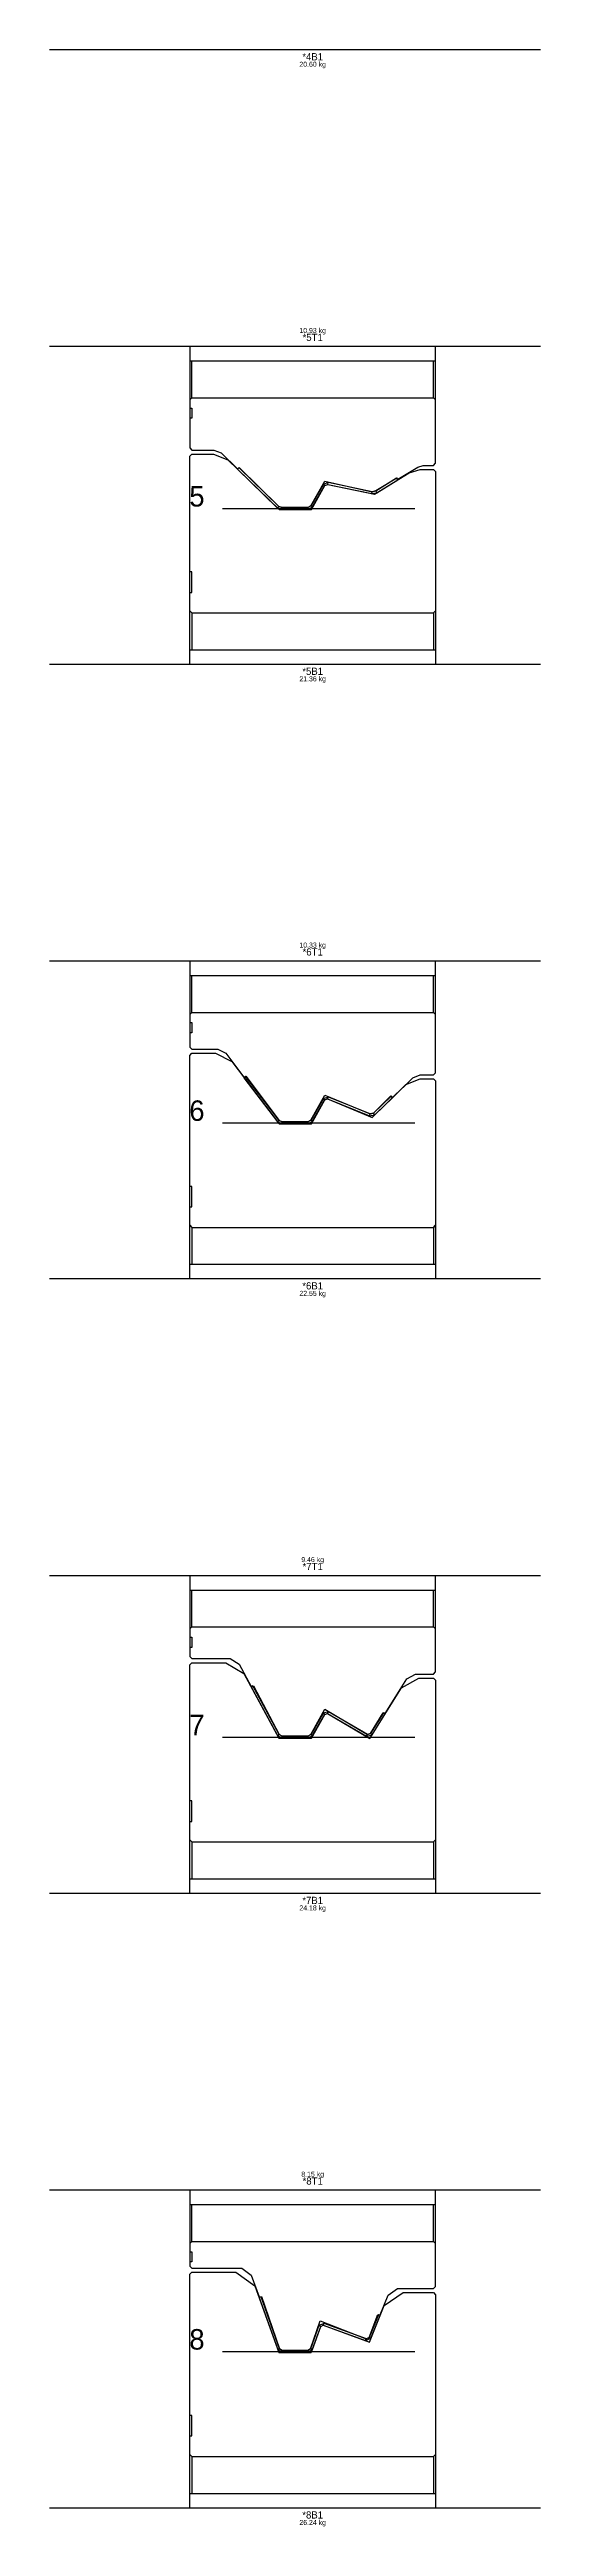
# Model space of a CAD drawing. Extents: x -20 to 662, y -5184 to -4.
# Drawn here: x 422 to 662, y -2569 to -1360 of the extents above; entities that cross this region are included whole.
import ezdxf
from ezdxf.enums import TextEntityAlignment as Align

# ---------------------------------------------------------------- set-up
doc = ezdxf.new("R2010")
doc.units = 0

msp = doc.modelspace()

# ---------------------------------------------------------------- linework, layer by layer
at = {"layer": '0-CAD-polyline', "color": 1}
for p, q in [((422.1, -1359.6), (662.1, -1359.6)), ((662.1, -1504.7), (422.1, -1504.7)), ((506.7, -1583.8), (600.7, -1583.8)), ((491.7, -1614.7), (490.7, -1614.7)), ((491.7, -1624.7), (491.7, -1614.7)), ((490.7, -1624.7), (491.7, -1624.7)), ((490.7, -1633.7), (491.7, -1634.7)), ((491.7, -1634.7), (491.7, -1652.7)), ((491.7, -1634.7), (609.7, -1634.7)), ((491.7, -1634.7), (491.7, -1652.7)), ((610.7, -1633.7), (609.7, -1634.7)), ((609.7, -1634.7), (609.7, -1652.7)), ((609.7, -1634.7), (609.7, -1652.7)), ((490.7, -1652.7), (610.7, -1652.7)), ((490.7, -1652.7), (610.7, -1652.7)), ((422.1, -1659.7), (662.1, -1659.7)), ((662.1, -1804.8), (422.1, -1804.8)), ((506.7, -1883.8), (600.7, -1883.8)), ((491.7, -1914.8), (490.7, -1914.8)), ((491.7, -1924.8), (491.7, -1914.8)), ((490.7, -1924.8), (491.7, -1924.8)), ((490.7, -1933.8), (491.7, -1934.8)), ((491.7, -1934.8), (491.7, -1952.8)), ((491.7, -1934.8), (609.7, -1934.8)), ((491.7, -1934.8), (491.7, -1952.8)), ((610.7, -1933.8), (609.7, -1934.8)), ((609.7, -1934.8), (609.7, -1952.8)), ((609.7, -1934.8), (609.7, -1952.8)), ((490.7, -1952.8), (610.7, -1952.8)), ((490.7, -1952.8), (610.7, -1952.8)), ((422.1, -1959.8), (662.1, -1959.8)), ((662.1, -2104.9), (422.1, -2104.9)), ((506.7, -2183.8), (600.7, -2183.8)), ((491.7, -2214.9), (490.7, -2214.9)), ((490.7, -2224.9), (491.7, -2224.9)), ((491.7, -2224.9), (491.7, -2214.9)), ((490.7, -2233.9), (491.7, -2234.9)), ((491.7, -2234.9), (491.7, -2252.9)), ((491.7, -2234.9), (609.7, -2234.9)), ((491.7, -2234.9), (491.7, -2252.9)), ((610.7, -2233.9), (609.7, -2234.9)), ((609.7, -2234.9), (609.7, -2252.9)), ((609.7, -2234.9), (609.7, -2252.9)), ((422.1, -2259.9), (662.1, -2259.9)), ((490.7, -2252.9), (610.7, -2252.9)), ((490.7, -2252.9), (610.7, -2252.9)), ((662.1, -2405), (422.1, -2405)), ((506.7, -2483.8), (600.7, -2483.8)), ((491.7, -2515), (490.7, -2515)), ((491.7, -2525), (491.7, -2515)), ((490.7, -2525), (491.7, -2525)), ((490.7, -2534), (491.7, -2535)), ((491.7, -2535), (491.7, -2553)), ((491.7, -2535), (609.7, -2535)), ((491.7, -2535), (491.7, -2553)), ((610.7, -2534), (609.7, -2535)), ((609.7, -2535), (609.7, -2553)), ((609.7, -2535), (609.7, -2553)), ((422.1, -2560), (662.1, -2560)), ((490.7, -2553), (610.7, -2553)), ((490.7, -2553), (610.7, -2553))]:
    msp.add_line(p, q, dxfattribs=at)
at = {"layer": '0-CAD-polyline', "color": 5}
for p, q in [((490.7, -1511.7), (610.7, -1511.7)), ((490.7, -1511.7), (610.7, -1511.7)), ((491.7, -1529.7), (491.7, -1511.7)), ((491.7, -1529.7), (491.7, -1511.7)), ((609.7, -1529.7), (609.7, -1511.7)), ((609.7, -1529.7), (609.7, -1511.7)), ((490.7, -1530.7), (491.7, -1529.7)), ((490.7, -1534.7), (491.7, -1534.7)), ((491.7, -1529.7), (609.7, -1529.7)), ((491.7, -1534.7), (491.7, -1539.7)), ((610.7, -1530.7), (609.7, -1529.7)), ((491.7, -1539.7), (490.7, -1539.7)), ((556.6, -1572.6), (555.8, -1572.1)), ((558.1, -1572), (558.3, -1571)), ((533.4, -1583.4), (534.1, -1582.7)), ((535.8, -1584.3), (535.8, -1583.3)), ((542.1, -1584.3), (542.1, -1583.3)), ((548.3, -1584.3), (548.3, -1583.3)), ((550.6, -1583), (549.8, -1582.5)), ((579.6, -1576.5), (579.8, -1575.6)), ((582.1, -1576.1), (581.6, -1575.2)), ((490.7, -1811.8), (610.7, -1811.8)), ((490.7, -1811.8), (610.7, -1811.8)), ((491.7, -1829.8), (491.7, -1811.8)), ((491.7, -1829.8), (491.7, -1811.8)), ((609.7, -1829.8), (609.7, -1811.8)), ((609.7, -1829.8), (609.7, -1811.8)), ((490.7, -1830.8), (491.7, -1829.8)), ((490.7, -1834.8), (491.7, -1834.8)), ((491.7, -1829.8), (609.7, -1829.8)), ((491.7, -1834.8), (491.7, -1839.8)), ((610.7, -1830.8), (609.7, -1829.8)), ((491.7, -1839.8), (490.7, -1839.8)), ((556.6, -1872.6), (555.8, -1872.1)), ((558, -1872.1), (558.4, -1871.2)), ((533.5, -1883.2), (534.3, -1882.6)), ((535.8, -1884.3), (535.8, -1883.3)), ((542.1, -1884.3), (542.1, -1883.3)), ((548.3, -1884.3), (548.3, -1883.3)), ((550.6, -1883), (549.8, -1882.5)), ((578.4, -1880.4), (578.8, -1879.4)), ((581.1, -1879.8), (580.4, -1879.1)), ((490.7, -2111.9), (610.7, -2111.9)), ((490.7, -2111.9), (610.7, -2111.9)), ((491.7, -2129.9), (491.7, -2111.9)), ((491.7, -2129.9), (491.7, -2111.9)), ((609.7, -2129.9), (609.7, -2111.9)), ((609.7, -2129.9), (609.7, -2111.9)), ((490.7, -2130.9), (491.7, -2129.9)), ((490.7, -2134.9), (491.7, -2134.9)), ((491.7, -2139.9), (490.7, -2139.9)), ((491.7, -2129.9), (609.7, -2129.9)), ((491.7, -2134.9), (491.7, -2139.9)), ((610.7, -2130.9), (609.7, -2129.9)), ((556.6, -2172.6), (555.8, -2172.1)), ((558, -2172.2), (558.5, -2171.4)), ((533.5, -2183), (534.4, -2182.5)), ((535.8, -2184.3), (535.8, -2183.3)), ((542.1, -2184.3), (542.1, -2183.3)), ((548.3, -2184.3), (548.3, -2183.3)), ((550.6, -2183), (549.8, -2182.5)), ((577, -2183.2), (577.5, -2182.4)), ((579.8, -2182.6), (578.9, -2182)), ((490.7, -2412), (610.7, -2412)), ((490.7, -2412), (610.7, -2412)), ((491.7, -2430), (491.7, -2412)), ((491.7, -2430), (491.7, -2412)), ((609.7, -2430), (609.7, -2412)), ((609.7, -2430), (609.7, -2412)), ((490.7, -2431), (491.7, -2430)), ((491.7, -2430), (609.7, -2430)), ((610.7, -2431), (609.7, -2430)), ((490.7, -2435), (491.7, -2435)), ((491.7, -2440), (490.7, -2440)), ((491.7, -2435), (491.7, -2440)), ((554.7, -2471.5), (553.7, -2471.1)), ((555.9, -2470.9), (556.3, -2470)), ((576.6, -2478.4), (577, -2477.5)), ((579.2, -2477.3), (578.3, -2476.9)), ((533.6, -2482.8), (534.5, -2482.4)), ((535.8, -2484.3), (535.8, -2483.3)), ((542.1, -2484.3), (542.1, -2483.3)), ((548.3, -2484.3), (548.3, -2483.3)), ((550.6, -2482.8), (549.6, -2482.4))]:
    msp.add_line(p, q, dxfattribs=at)
for points in [[(490.7, -1504.7), (490.7, -1554.2), (491.7, -1555.2), (502.4, -1555.2), (505.9, -1556.6), (513.9, -1564.4), (514.2, -1564.4), (514.8, -1563.8), (534.1, -1582.7), (535.8, -1583.3), (548.3, -1583.3), (549.8, -1582.5), (556.6, -1570.4), (579.8, -1575.6), (581.6, -1575.2), (591.7, -1568.8), (592.1, -1569.5), (592.4, -1569.5), (602.1, -1563.5), (604.7, -1562.7), (609.7, -1562.7), (610.7, -1561.7), (610.7, -1504.7)], [(490.7, -1530.7), (491.7, -1529.7), (609.7, -1529.7), (610.7, -1530.7)], [(514.7, -1563.9), (514, -1564.6), (533.4, -1583.4), (535.8, -1584.3), (542.1, -1584.3), (548.3, -1584.3), (550.6, -1583), (556.6, -1572.6), (558.1, -1572), (579.6, -1576.5), (582.1, -1576.1), (592.3, -1569.7), (591.8, -1568.9), (581.6, -1575.2), (579.8, -1575.6), (558.3, -1571), (555.8, -1572.1), (549.8, -1582.5), (548.3, -1583.3), (542.1, -1583.3), (535.8, -1583.3), (534.1, -1582.7), (514.7, -1563.9)], [(490.7, -1804.8), (490.7, -1846.8), (491.7, -1847.8), (504.3, -1847.8), (508.3, -1849.8), (517.1, -1861.4), (517.4, -1861.5), (518, -1861), (534.3, -1882.6), (535.8, -1883.3), (548.3, -1883.3), (549.8, -1882.5), (556.6, -1870.2), (578.8, -1879.4), (580.4, -1879.1), (588.9, -1870.6), (589.5, -1871.3), (589.8, -1871.3), (599.7, -1861.7), (603.2, -1860.3), (609.7, -1860.3), (610.7, -1859.3), (610.7, -1804.8)], [(490.7, -1830.8), (491.7, -1829.8), (609.7, -1829.8), (610.7, -1830.8)], [(517.9, -1861.1), (517.1, -1861.7), (533.5, -1883.2), (535.8, -1884.3), (542.1, -1884.3), (548.3, -1884.3), (550.6, -1883), (556.6, -1872.6), (558, -1872.1), (578.4, -1880.4), (581.1, -1879.8), (589.7, -1871.5), (589, -1870.8), (580.4, -1879.1), (578.8, -1879.4), (558.4, -1871.2), (555.8, -1872.1), (549.8, -1882.5), (548.3, -1883.3), (542.1, -1883.3), (535.8, -1883.3), (534.3, -1882.6), (517.9, -1861.1)], [(490.7, -2104.9), (490.7, -2144.4), (491.7, -2145.4), (510.3, -2145.4), (514.7, -2148.1), (520.7, -2159), (520.9, -2159.1), (521.7, -2158.6), (534.4, -2182.5), (535.8, -2183.3), (548.3, -2183.3), (549.8, -2182.5), (556.7, -2170.1), (577.5, -2182.4), (578.9, -2182), (585.2, -2171.8), (585.9, -2172.2), (586.2, -2172.2), (596.7, -2155.3), (600.9, -2152.9), (609.7, -2152.9), (610.7, -2151.9), (610.7, -2104.9)], [(490.7, -2130.9), (491.7, -2129.9), (609.7, -2129.9), (610.7, -2130.9)], [(521.5, -2158.7), (520.7, -2159.2), (533.5, -2183), (535.8, -2184.3), (542.1, -2184.3), (548.3, -2184.3), (550.6, -2183), (556.6, -2172.6), (558, -2172.2), (577, -2183.2), (579.8, -2182.6), (586.1, -2172.4), (585.3, -2171.9), (578.9, -2182), (577.5, -2182.4), (558.5, -2171.4), (555.8, -2172.1), (549.8, -2182.5), (548.3, -2183.3), (542.1, -2183.3), (535.8, -2183.3), (534.4, -2182.5), (521.5, -2158.7)], [(490.7, -2405), (490.7, -2442), (491.7, -2443), (516, -2443), (520.7, -2446.4), (524.5, -2457.1), (524.8, -2457.2), (525.7, -2456.9), (534.5, -2482.4), (535.8, -2483.3), (548.3, -2483.3), (549.6, -2482.4), (554.3, -2468.8), (576.9, -2477.5), (578.3, -2476.9), (582.6, -2465.7), (583.4, -2466), (583.7, -2465.9), (587.6, -2456.2), (592.2, -2453), (609.7, -2453), (610.7, -2452), (610.7, -2405)], [(490.7, -2431), (491.7, -2430), (609.7, -2430), (610.7, -2431)], [(525.5, -2457), (524.5, -2457.3), (533.6, -2482.8), (535.8, -2484.3), (542.1, -2484.3), (548.3, -2484.3), (550.6, -2482.8), (554.7, -2471.5), (555.9, -2470.9), (576.6, -2478.4), (579.2, -2477.3), (583.7, -2466.1), (582.8, -2465.8), (578.3, -2476.9), (577, -2477.5), (556.3, -2470), (553.7, -2471.1), (549.6, -2482.4), (548.3, -2483.3), (542.1, -2483.3), (535.8, -2483.3), (534.5, -2482.4), (525.5, -2457)]]:
    msp.add_lwpolyline(points, dxfattribs=at)
at = {"layer": '0-CAD-polyline', "color": 1}
for points in [[(490.7, -1659.7), (490.7, -1558.2), (491.7, -1557.2), (502.3, -1557.2), (509.3, -1560), (534.4, -1584.3), (550.1, -1584.3), (556.6, -1572.6), (558.1, -1572), (580.9, -1576.8), (597.9, -1566.3), (603.2, -1564.7), (609.7, -1564.7), (610.7, -1565.7), (610.7, -1659.7)], [(490.7, -1633.7), (491.7, -1634.7), (609.7, -1634.7), (610.7, -1633.7)], [(490.7, -1959.8), (490.7, -1850.8), (491.7, -1849.8), (503.2, -1849.8), (511.2, -1853.8), (534.3, -1884.3), (550.1, -1884.3), (556.6, -1872.6), (558, -1872.1), (579.8, -1881.1), (596.3, -1865.1), (603.3, -1862.3), (609.7, -1862.3), (610.7, -1863.3), (610.7, -1959.8)], [(490.7, -1933.8), (491.7, -1934.8), (609.7, -1934.8), (610.7, -1933.8)], [(490.7, -2259.9), (490.7, -2148.4), (491.7, -2147.4), (508.3, -2147.4), (517.1, -2152.7), (534.2, -2184.3), (550.1, -2184.3), (556.6, -2172.6), (558, -2172.2), (578.6, -2184.4), (594.1, -2159.6), (602.6, -2154.9), (609.7, -2154.9), (610.7, -2155.9), (610.7, -2259.9)], [(490.7, -2233.9), (491.7, -2234.9), (609.7, -2234.9), (610.7, -2233.9)], [(490.7, -2560), (490.7, -2446), (491.7, -2445), (513.1, -2445), (522.5, -2451.7), (534.1, -2484.3), (550, -2484.3), (554.7, -2471.5), (555.9, -2470.9), (578.4, -2479.2), (585.6, -2461.3), (594.9, -2455), (609.7, -2455), (610.7, -2456), (610.7, -2560)], [(490.7, -2534), (491.7, -2535), (609.7, -2535), (610.7, -2534)]]:
    msp.add_lwpolyline(points, dxfattribs=at)

# ---------------------------------------------------------------- texts
for s, height, p in [('20.60 kg', 2.45, (550.7, -1365.6)), ('*4B1', 3.5, (550.7, -1361.4)), ('21.36 kg', 2.45, (550.7, -1665.7)), ('*5B1', 3.5, (550.7, -1661.5)), ('22.55 kg', 2.45, (550.7, -1965.8)), ('*6B1', 3.5, (550.7, -1961.6)), ('*7B1', 3.5, (550.7, -2261.7)), ('24.18 kg', 2.45, (550.7, -2265.9)), ('*8B1', 3.5, (550.7, -2561.8)), ('26.24 kg', 2.45, (550.7, -2566))]:
    msp.add_text(s, height=height, dxfattribs=at).set_placement(p, align=Align.TOP_CENTER)
at = {"layer": '0-CAD-polyline', "color": 5}
for s, height, p in [('10.93 kg', 2.45, (550.7, -1498.8)), ('*5T1', 3.5, (550.7, -1503)), ('10.33 kg', 2.45, (550.7, -1798.9)), ('*6T1', 3.5, (550.7, -1803.1)), ('9.46 kg', 2.45, (550.7, -2099)), ('*7T1', 3.5, (550.7, -2103.2)), ('8.15 kg', 2.45, (550.7, -2399.1)), ('*8T1', 3.5, (550.7, -2403.3))]:
    msp.add_text(s, height=height, dxfattribs=at).set_placement(p, align=Align.BOTTOM_CENTER)
at = {"layer": '0-CAD-polyline'}
for s, p in [(' 5', (486.7, -1582.8)), (' 6', (486.7, -1882.8)), (' 7', (486.7, -2182.8)), (' 8', (486.7, -2482.8))]:
    msp.add_text(s, height=10, dxfattribs=at).set_placement(p)

doc.saveas('drawing.dxf')
